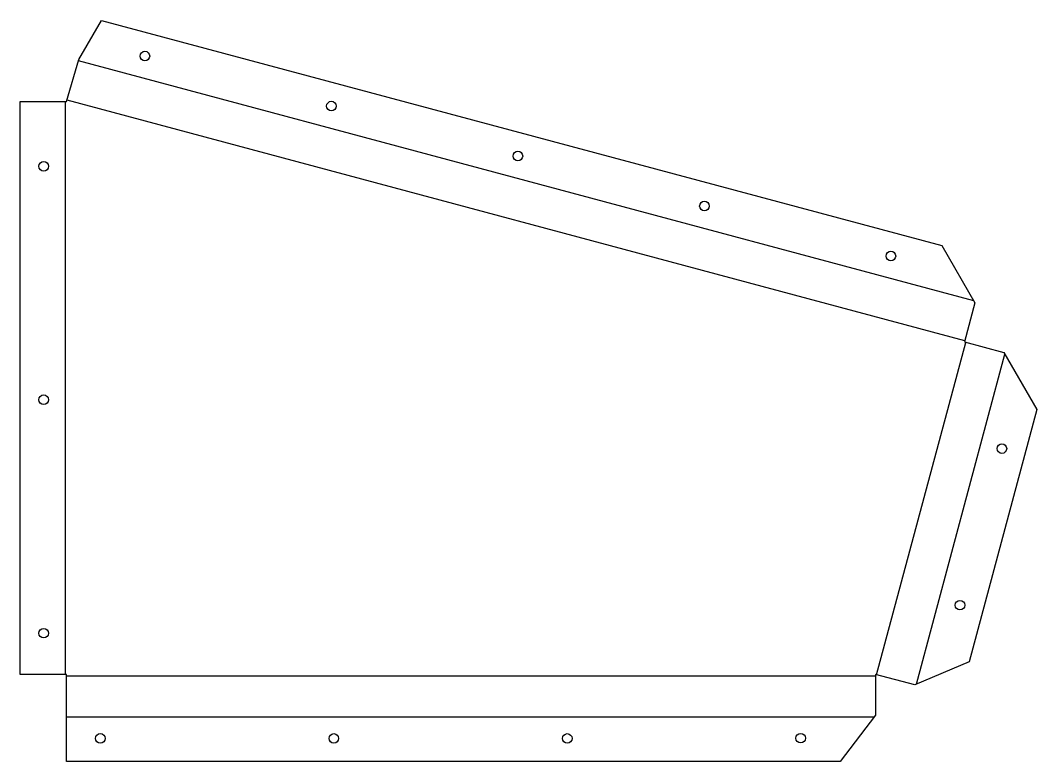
# Model space of a CAD drawing. Header units: metres. Extents: x -188 to 248, y -139 to 179.
import ezdxf

# ---------------------------------------------------------------- set-up
doc = ezdxf.new("R2010")
doc.units = ezdxf.units.M
for name, color, linetype in [('DOWN_CENTERLINES', 1, 'Continuous'), ('INTERIOR_LOOPS', 2, 'Continuous'), ('OUTER_LOOP', 3, 'Continuous')]:
    doc.layers.add(name, color=color, linetype=linetype)

msp = doc.modelspace()

# ---------------------------------------------------------------- linework, layer by layer
at = {"layer": 'DOWN_CENTERLINES'}
for p, q in [((220.78, 58.88), (-162.82, 161.66)), ((-168.41, 144.24), (-168.41, -101.19)), ((216.91, 41.74), (-167.68, 144.79)), ((179.17, -101.34), (217.32, 41.04)), ((196.24, -105.44), (234.12, 35.93)), ((-167.84, -101.77), (178.61, -101.77)), ((-167.84, -119.32), (178.18, -119.32))]:
    msp.add_line(p, q, dxfattribs=at)
at = {"layer": 'INTERIOR_LOOPS'}
for centre in [(-134.32, 163.67), (-54.42, 142.26), (25.48, 120.85), (-177.66, 116.45), (105.38, 99.43), (185.28, 78.02), (-177.67, 16.45), (232.83, -4.48), (214.86, -71.54), (-177.69, -83.56), (-153.4, -128.62), (-53.39, -128.63), (46.63, -128.63), (146.6, -128.53)]:
    msp.add_circle(centre, 2.05, dxfattribs=at)
at = {"layer": 'OUTER_LOOP'}
msp.add_lwpolyline([(221.27, 58.02), (216.76, 41.19), (233.72, 36.64), (247.72, 12.21), (218.78, -95.79), (195.57, -105.73), (178.61, -101.19), (178.61, -118.74), (163.56, -138.59), (-167.84, -138.59), (-167.84, -101.19), (-187.69, -101.19), (-187.69, 144.24), (-167.84, 144.24), (-162.66, 162.22), (-152.98, 178.98), (207.15, 82.49), (221.27, 58.02)], dxfattribs=at)

doc.saveas('drawing.dxf')
